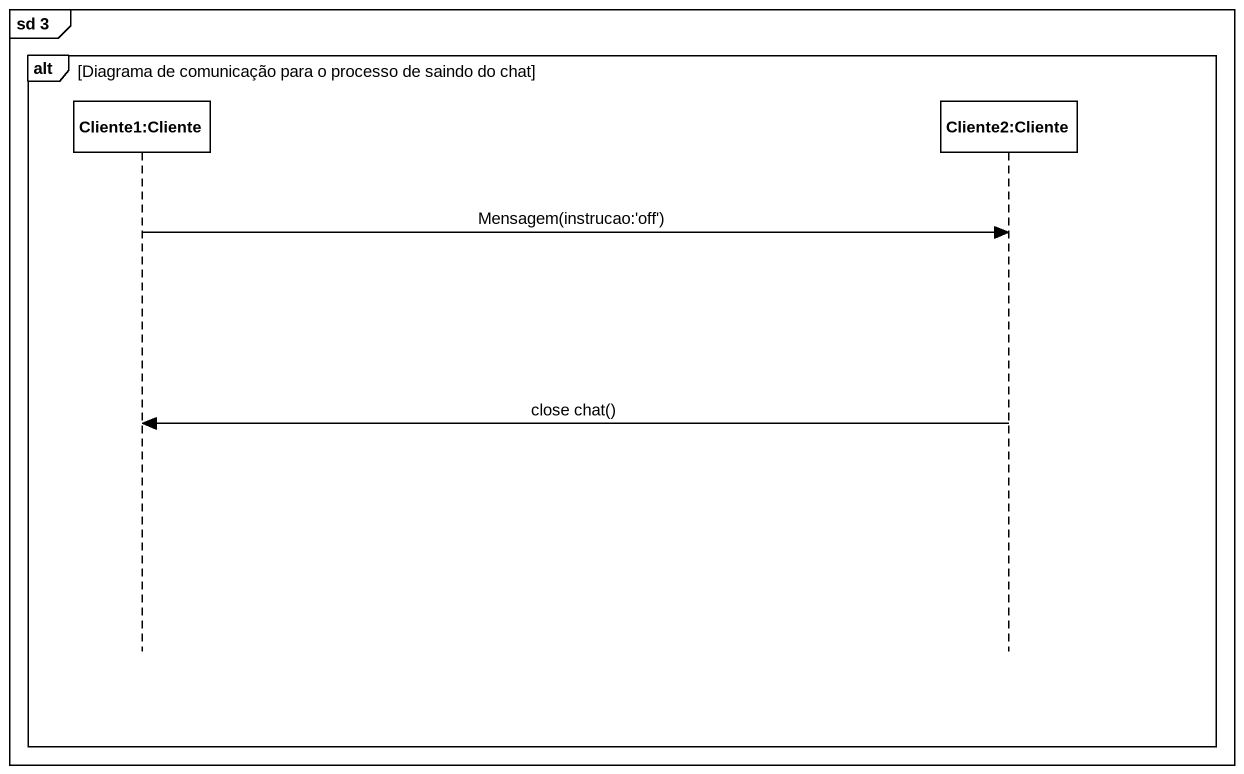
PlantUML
@startuml
mainframe sd 3
hide footbox
participant "Cliente1:Cliente" as Cliente1_Cliente
participant "Cliente2:Cliente" as Cliente2_Cliente

alt Diagrama de comunicação para o processo de saindo do chat
  Cliente1_Cliente -> Cliente2_Cliente : Mensagem(instrucao:'off')
  Cliente2_Cliente -> Cliente1_Cliente : close chat()
end
@enduml
